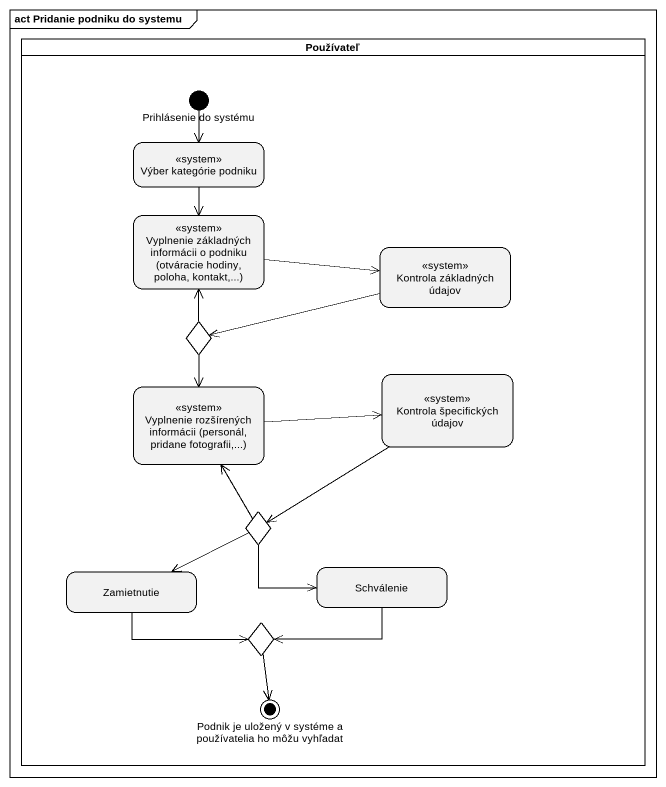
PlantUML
@startuml
mainframe act Pridanie podniku do systemu
hide empty description
state Používateľ <<partition>> {
  state "Prihlásenie do systému" as Prihlásenie_do_systému <<start>>
  state "Výber kategórie podniku" as Výber_kategórie_podniku <<system>>
  state "Vyplnenie základných informácii o podniku (otváracie hodiny, poloha, kontakt,...)" as Vyplnenie_základných <<system>>
  state "Kontrola základných údajov" as Kontrola_základných_údajov <<system>>
  state choice1 <<choice>>
  state "Kontrola špecifických údajov" as Kontrola_špecifických_údajov <<system>>
  state "Vyplnenie rozšírených informácii (personál, pridane fotografii,...)" as Vyplnenie_rozšírených <<system>>
  state choice2 <<choice>>
  state Zamietnutie
  state Schválenie
  state choice3 <<choice>>
  state "Podnik je uložený v systéme a používatelia ho môžu vyhľadat" as Podnik_je_uložený_v_systéme <<end>>
}
Prihlásenie_do_systému --> Výber_kategórie_podniku
Výber_kategórie_podniku --> Vyplnenie_základných
Vyplnenie_základných -right-> Kontrola_základných_údajov
Kontrola_základných_údajov -left-> choice1
choice1 -up-> Vyplnenie_základných
choice1 --> Vyplnenie_rozšírených
Kontrola_špecifických_údajov --> choice2
Vyplnenie_rozšírených -right-> Kontrola_špecifických_údajov
choice2 -up-> Vyplnenie_rozšírených
choice2 -left-> Zamietnutie
choice2 -right-> Schválenie
Zamietnutie -right-> choice3
Schválenie -left-> choice3
choice3 --> Podnik_je_uložený_v_systéme
@enduml
